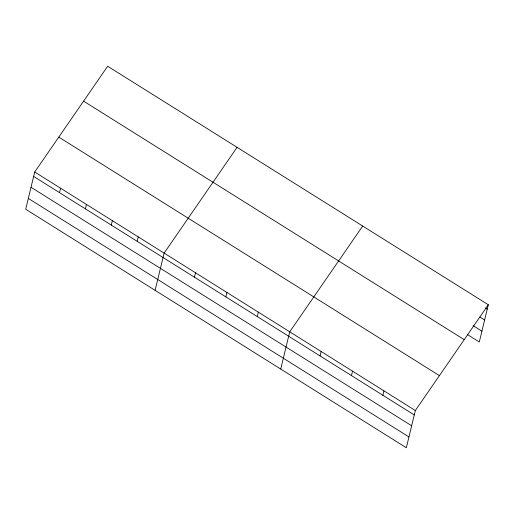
<?xml version="1.0" encoding="UTF-8"?>
<svg xmlns="http://www.w3.org/2000/svg" width="514" height="514" viewBox="0 0 514 514"><rect width="100%" height="100%" fill="white"/><g stroke="black" fill="none" stroke-linecap="round" stroke-linejoin="round"><path stroke-width="0.77" d="M34.708 172.01L25.7 209.249L406.336 447.758L415.344 410.525L488.3 304.751L107.664 66.242L34.708 172.01L415.344 410.525M59.521 192.654L60.594 188.233M85.408 208.877L86.474 204.45M111.287 225.093L112.36 220.667M137.174 241.31L138.24 236.89M155.119 290.339L164.127 253.106L237.082 147.332M194.459 277.207L195.526 272.78M225.858 296.886L226.931 292.46M257.263 316.56L258.33 312.139M280.728 369.052L289.735 331.813L362.691 226.044M320.068 355.919L321.134 351.492M351.467 375.593L352.54 371.166M382.872 395.272L383.945 390.846M488.3 304.751L479.292 341.99L467.265 334.453M485.222 307.918L487.227 309.177M479.935 317.074L484.612 320.004M473.227 325.715L481.914 331.157M83.589 101.149L464.226 339.658M58.782 137.109L439.419 375.618M33.635 176.437L414.271 414.946M31.02 187.263L411.656 425.778M28.321 198.423L408.958 436.932"/></g></svg>
